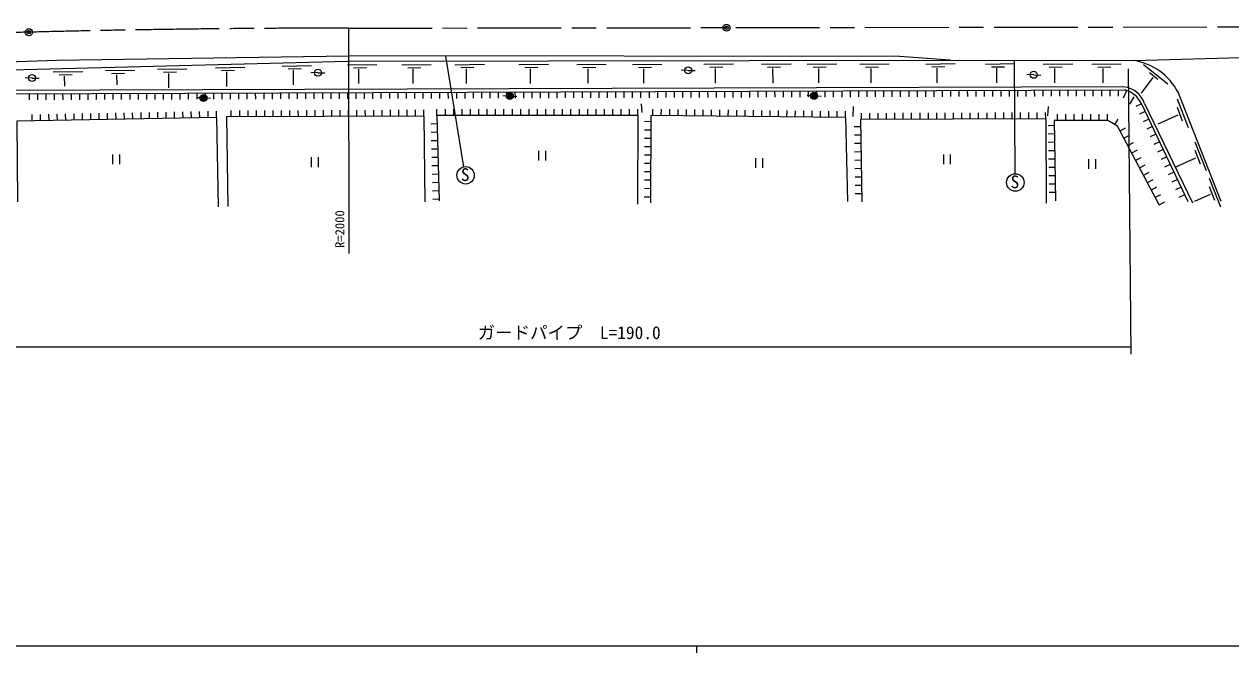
# Model space of a CAD drawing. Units: millimetres, scale not verified, with parts at other scales. Extents: x 40000 to 680000, y 20000 to 380000.
# Drawn here: x 171681 to 344557, y 204000 to 294080 of the extents above; entities that cross this region are included whole.
import ezdxf
from ezdxf.enums import TextEntityAlignment as Align

# ---------------------------------------------------------------- set-up
doc = ezdxf.new("R2010")
doc.units = ezdxf.units.MM
doc.header["$LTSCALE"] = 1000
doc.header["$PDMODE"] = 32
doc.header["$PDSIZE"] = 500
doc.linetypes.add('CHAIN', pattern=[18.5, 12, -1.5, 3.5, -1.5])
for name, color, linetype, lineweight in [('M-BGD', 7, 'Continuous', 25), ('M-BMK', 2, 'CHAIN', 13), ('M-BMK-SRVR', 3, 'Continuous', 25), ('M-STR-HTXT', 7, 'Continuous', 13), ('M-TTL-BAND', 7, 'Continuous', 25)]:
    doc.layers.add(name, color=color, linetype=linetype, lineweight=lineweight)
doc.styles.add('ＭＳ ゴシック', font='')
doc.styles.get('ＭＳ ゴシック').set_extended_font_data('MS Gothic')

msp = doc.modelspace()

# ---------------------------------------------------------------- linework, layer by layer
at = {"layer": 'M-BGD'}
for p, q in [((218137, 293504), (218183, 261227)), ((144426, 286916), (218059, 288779)), ((157076, 288284), (176347, 288896)), ((176347, 288896), (218143, 289529)), ((218059, 288779), (304337, 288899)), ((297074, 289433), (218143, 289529)), ((232036, 289512), (234644, 273641)), ((304337, 288899), (297074, 289433)), ((304337, 288899), (330674, 288865)), ((313514, 288888), (313626, 272643)), ((330674, 288865), (347701, 289363)), ((175848, 287250), (180072, 287308)), ((183325, 287439), (187550, 287498)), ((184180, 287018), (186040, 287065)), ((190774, 287628), (194998, 287686)), ((191628, 287206), (193489, 287253)), ((192365, 287019), (192372, 284937)), ((199096, 287838), (203321, 287897)), ((199951, 287417), (201811, 287464)), ((200688, 287230), (200694, 285148)), ((208646, 288080), (212870, 288138)), ((209500, 287659), (211361, 287705)), ((210238, 287471), (210244, 285390)), ((213772, 287121), (212773, 287161)), ((213772, 287121), (214771, 287080)), ((217999, 288251), (222223, 288310)), ((218853, 287830), (220714, 287877)), ((219590, 287643), (219597, 285561)), ((225779, 288262), (230004, 288320)), ((226634, 287841), (228494, 287887)), ((227371, 287653), (227377, 285572)), ((233402, 288272), (237626, 288331)), ((234256, 287851), (236117, 287898)), ((234993, 287664), (235000, 285582)), ((242564, 288285), (246789, 288344)), ((243419, 287864), (245279, 287911)), ((244156, 287677), (244162, 285595)), ((250858, 288297), (255083, 288355)), ((251712, 287876), (253573, 287922)), ((252450, 287688), (252456, 285607)), ((258836, 288308), (263060, 288366)), ((259690, 287887), (261551, 287933)), ((260427, 287699), (260434, 285618)), ((266809, 287453), (265810, 287494)), ((266809, 287453), (267809, 287413)), ((269065, 288322), (273289, 288381)), ((269919, 287901), (271780, 287948)), ((270656, 287714), (270663, 285632)), ((277319, 288334), (281544, 288392)), ((278174, 287912), (280034, 287959)), ((278911, 287725), (278917, 285644)), ((283875, 288343), (288099, 288401)), ((284729, 287922), (286590, 287968)), ((285466, 287734), (285473, 285653)), ((291379, 288353), (295604, 288412)), ((292233, 287932), (294094, 287979)), ((292971, 287745), (292977, 285663)), ((300857, 288366), (305082, 288425)), ((301712, 287945), (303572, 287992)), ((302449, 287758), (302455, 285676)), ((309389, 288360), (313613, 288418)), ((310243, 287939), (312104, 287985)), ((310980, 287751), (310987, 285670)), ((317682, 288349), (321907, 288407)), ((318537, 287928), (320397, 287975)), ((319274, 287740), (319280, 285659)), ((324634, 288340), (328858, 288398)), ((325488, 287919), (327349, 287965)), ((326225, 287731), (326232, 285650)), ((332053, 288309), (335546, 285535)), ((332913, 287150), (334072, 286202)), ((172820, 286361), (171821, 286401)), ((172820, 286361), (173819, 286320)), ((176702, 286829), (178563, 286875)), ((177439, 286641), (177474, 285179)), ((184917, 286831), (184952, 285368)), ((316312, 286823), (315312, 286864)), ((316312, 286823), (317311, 286783)), ((333370, 286413), (331720, 284201)), ((140002, 284014), (329351, 284678)), ((329245, 285082), (140007, 284485)), ((172401, 284127), (172404, 283227)), ((173601, 284132), (173604, 283232)), ((174801, 284136), (174804, 283236)), ((176001, 284140), (176004, 283240)), ((177201, 284144), (177204, 283244)), ((178401, 284149), (178404, 283249)), ((179601, 284153), (179604, 283253)), ((180801, 284157), (180804, 283257)), ((182001, 284161), (182004, 283261)), ((183201, 284165), (183204, 283265)), ((184401, 284170), (184404, 283270)), ((185601, 284174), (185604, 283274)), ((186801, 284178), (186804, 283278)), ((188001, 284182), (188004, 283282)), ((189201, 284186), (189204, 283286)), ((190401, 284191), (190404, 283291)), ((191601, 284195), (191604, 283295)), ((192801, 284199), (192804, 283299)), ((194001, 284203), (194004, 283303)), ((195201, 284207), (195204, 283307)), ((197374, 283501), (196375, 283541)), ((196401, 284212), (196404, 283312)), ((197601, 284216), (197604, 283316)), ((198801, 284220), (198804, 283320)), ((200001, 284224), (200004, 283324)), ((201201, 284229), (201204, 283329)), ((202401, 284233), (202404, 283333)), ((203601, 284237), (203604, 283337)), ((204801, 284241), (204804, 283341)), ((206001, 284245), (206004, 283345)), ((207201, 284250), (207204, 283350)), ((208401, 284254), (208404, 283354)), ((209601, 284258), (209604, 283358)), ((210801, 284262), (210804, 283362)), ((212001, 284266), (212004, 283366)), ((213201, 284271), (213204, 283371)), ((214401, 284275), (214404, 283375)), ((215601, 284279), (215604, 283379)), ((216801, 284283), (216804, 283383)), ((218001, 284287), (218004, 283387)), ((219201, 284292), (219204, 283392)), ((220401, 284296), (220404, 283396)), ((221601, 284300), (221604, 283400)), ((222801, 284304), (222804, 283404)), ((224001, 284309), (224004, 283409)), ((225201, 284313), (225204, 283413)), ((226401, 284317), (226404, 283417)), ((227601, 284321), (227604, 283421)), ((228801, 284325), (228804, 283425)), ((230001, 284330), (230004, 283430)), ((231201, 284334), (231204, 283434)), ((232401, 284338), (232404, 283438)), ((233601, 284342), (233604, 283442)), ((234801, 284346), (234804, 283446)), ((236001, 284351), (236004, 283451)), ((237201, 284355), (237204, 283455)), ((238401, 284359), (238404, 283459)), ((239601, 284363), (239604, 283463)), ((241261, 283771), (240262, 283811)), ((240801, 284367), (240804, 283467)), ((241261, 283771), (242260, 283730)), ((242001, 284372), (242004, 283472)), ((243201, 284376), (243204, 283476)), ((244401, 284380), (244404, 283480)), ((245601, 284384), (245604, 283484)), ((246801, 284388), (246804, 283488)), ((248001, 284393), (248004, 283493)), ((249201, 284397), (249204, 283497)), ((250401, 284401), (250404, 283501)), ((251601, 284405), (251604, 283505)), ((252801, 284410), (252804, 283510)), ((254001, 284414), (254004, 283514)), ((255201, 284418), (255204, 283518)), ((256401, 284422), (256404, 283522)), ((257601, 284426), (257604, 283526)), ((258801, 284431), (258804, 283531)), ((260001, 284435), (260004, 283535)), ((261201, 284439), (261204, 283539)), ((262401, 284443), (262404, 283543)), ((263601, 284447), (263604, 283547)), ((264801, 284452), (264804, 283552)), ((266001, 284456), (266004, 283556)), ((267201, 284460), (267204, 283560)), ((268401, 284464), (268404, 283564)), ((269601, 284468), (269604, 283568)), ((270801, 284473), (270804, 283573)), ((272001, 284477), (272004, 283577)), ((273201, 284481), (273204, 283581)), ((274401, 284485), (274404, 283585)), ((275601, 284490), (275604, 283590)), ((276801, 284494), (276804, 283594)), ((278001, 284498), (278004, 283598)), ((279201, 284502), (279204, 283602)), ((280401, 284506), (280404, 283606)), ((281601, 284511), (281604, 283611)), ((282801, 284515), (282804, 283615)), ((284853, 283807), (283854, 283847)), ((284001, 284519), (284004, 283619)), ((284853, 283807), (285852, 283767)), ((285201, 284523), (285204, 283623)), ((286401, 284527), (286404, 283627)), ((287601, 284532), (287604, 283632)), ((288801, 284536), (288804, 283636)), ((290001, 284540), (290004, 283640)), ((291201, 284544), (291204, 283644)), ((292401, 284548), (292404, 283648)), ((293601, 284553), (293604, 283653)), ((294801, 284557), (294804, 283657)), ((296001, 284561), (296004, 283661)), ((297201, 284565), (297204, 283665)), ((298401, 284569), (298404, 283669)), ((299601, 284574), (299604, 283674)), ((300801, 284578), (300804, 283678)), ((302001, 284582), (302004, 283682)), ((303201, 284586), (303204, 283686)), ((304401, 284591), (304404, 283691)), ((305601, 284595), (305604, 283695)), ((306800, 284599), (306804, 283699)), ((308000, 284603), (308004, 283703)), ((309200, 284607), (309204, 283707)), ((310400, 284612), (310404, 283712)), ((311600, 284616), (311604, 283716)), ((312800, 284620), (312804, 283720)), ((314000, 284624), (314004, 283724)), ((315200, 284628), (315204, 283728)), ((316400, 284633), (316404, 283733)), ((317600, 284637), (317604, 283737)), ((318800, 284641), (318804, 283741)), ((320000, 284645), (320004, 283745)), ((321200, 284649), (321204, 283749)), ((322400, 284654), (322404, 283754)), ((323600, 284658), (323604, 283758)), ((324800, 284662), (324804, 283762)), ((326000, 284666), (326004, 283766)), ((327200, 284671), (327204, 283771)), ((328400, 284675), (328404, 283775)), ((329512, 284317), (329114, 283486)), ((329570, 284457), (329512, 284317)), ((330659, 283661), (330015, 282608)), ((343174, 268691), (336985, 284310)), ((197374, 283501), (198374, 283461)), ((226563, 280888), (226559, 281788)), ((227763, 280892), (227759, 281792)), ((228963, 280897), (228959, 281797)), ((230823, 280976), (230823, 281876)), ((232023, 280977), (232023, 281877)), ((233223, 280978), (233223, 281878)), ((234423, 280979), (234423, 281879)), ((235623, 280980), (235622, 281880)), ((236823, 280982), (236822, 281882)), ((238023, 280983), (238022, 281883)), ((239223, 280984), (239222, 281884)), ((240423, 280985), (240422, 281885)), ((241623, 280986), (241622, 281886)), ((242823, 280987), (242822, 281887)), ((244023, 280988), (244022, 281888)), ((245223, 280990), (245222, 281890)), ((246423, 280991), (246422, 281891)), ((247623, 280992), (247622, 281892)), ((248823, 280993), (248822, 281893)), ((250023, 280994), (250022, 281894)), ((251223, 280995), (251222, 281895)), ((252423, 280996), (252422, 281896)), ((253623, 280998), (253622, 281898)), ((254823, 280999), (254822, 281899)), ((256023, 281000), (256022, 281900)), ((257223, 281001), (257222, 281901)), ((258423, 281002), (258422, 281902)), ((259623, 281003), (259622, 281903)), ((260058, 282675), (260163, 281429)), ((261760, 281007), (261771, 281907)), ((262960, 280993), (262971, 281893)), ((264160, 280979), (264171, 281879)), ((265360, 280966), (265371, 281866)), ((266560, 280952), (266570, 281852)), ((267760, 280938), (267770, 281838)), ((268960, 280924), (268970, 281824)), ((270160, 280910), (270170, 281810)), ((271360, 280897), (271370, 281797)), ((290428, 282272), (290404, 280833)), ((318377, 282301), (318307, 280932)), ((331768, 282646), (330954, 282261)), ((331768, 282646), (338407, 268645)), ((332177, 282728), (339061, 268491)), ((336845, 283376), (338443, 279251)), ((336845, 282183), (337600, 280217)), ((172847, 280230), (172831, 281129)), ((174047, 280251), (174031, 281151)), ((175247, 280273), (175230, 281173)), ((176447, 280295), (176430, 281195)), ((177646, 280317), (177630, 281217)), ((178846, 280339), (178830, 281238)), ((180046, 280360), (180030, 281260)), ((181246, 280382), (181229, 281282)), ((182446, 280404), (182429, 281304)), ((183645, 280426), (183629, 281326)), ((184845, 280448), (184829, 281348)), ((186045, 280469), (186029, 281369)), ((187245, 280491), (187228, 281391)), ((188445, 280513), (188428, 281413)), ((189644, 280535), (189628, 281435)), ((190844, 280557), (190828, 281457)), ((192044, 280578), (192028, 281478)), ((193244, 280600), (193227, 281500)), ((194444, 280622), (194427, 281522)), ((195643, 280644), (195627, 281544)), ((196843, 280666), (196827, 281566)), ((198043, 280688), (198027, 281587)), ((199243, 280709), (199226, 281609)), ((199243, 280709), (199474, 267921)), ((228963, 280897), (200665, 280788)), ((200665, 280788), (200856, 267961)), ((201363, 280791), (201359, 281691)), ((202563, 280796), (202559, 281696)), ((203763, 280800), (203759, 281700)), ((204963, 280805), (204959, 281705)), ((206163, 280809), (206159, 281709)), ((207363, 280814), (207359, 281714)), ((208563, 280819), (208559, 281719)), ((209763, 280823), (209759, 281723)), ((210963, 280828), (210959, 281728)), ((212163, 280832), (212159, 281732)), ((213363, 280837), (213359, 281737)), ((214563, 280842), (214559, 281742)), ((215763, 280846), (215759, 281746)), ((216963, 280851), (216959, 281751)), ((218163, 280855), (218159, 281755)), ((219363, 280860), (219359, 281760)), ((220563, 280865), (220559, 281765)), ((221763, 280869), (221759, 281769)), ((222963, 280874), (222959, 281774)), ((224163, 280879), (224159, 281778)), ((225363, 280883), (225359, 281783)), ((228963, 280897), (229095, 268632)), ((259623, 281003), (259558, 268299)), ((261464, 280104), (260564, 280107)), ((272560, 280883), (272570, 281783)), ((273760, 280869), (273770, 281769)), ((274960, 280855), (274970, 281755)), ((276159, 280841), (276170, 281741)), ((277359, 280828), (277370, 281727)), ((278559, 280814), (278570, 281714)), ((279759, 280800), (279770, 281700)), ((280959, 280786), (280970, 281686)), ((282159, 280772), (282169, 281672)), ((283359, 280758), (283369, 281658)), ((284559, 280745), (284569, 281645)), ((285759, 280731), (285769, 281631)), ((286959, 280717), (286969, 281617)), ((288159, 280703), (288169, 281603)), ((289359, 280689), (289369, 281589)), ((289359, 280689), (289635, 268692)), ((291626, 280433), (291623, 281333)), ((292826, 280437), (292823, 281337)), ((294026, 280441), (294023, 281341)), ((295226, 280445), (295223, 281345)), ((296426, 280450), (296423, 281350)), ((297626, 280454), (297623, 281354)), ((298826, 280458), (298823, 281358)), ((300026, 280462), (300023, 281362)), ((301226, 280466), (301223, 281366)), ((302426, 280470), (302423, 281370)), ((303626, 280474), (303623, 281374)), ((304826, 280478), (304823, 281378)), ((306026, 280482), (306023, 281382)), ((307226, 280486), (307223, 281386)), ((308426, 280490), (308423, 281390)), ((309626, 280494), (309623, 281394)), ((310826, 280498), (310823, 281398)), ((312026, 280502), (312023, 281402)), ((313226, 280506), (313223, 281406)), ((314426, 280510), (314423, 281410)), ((315626, 280514), (315623, 281414)), ((316826, 280518), (316823, 281418)), ((318026, 280522), (318023, 281422)), ((318026, 280522), (318120, 268436)), ((319704, 280296), (319704, 281196)), ((320904, 280296), (320904, 281196)), ((322104, 280296), (322104, 281196)), ((323304, 280296), (323304, 281196)), ((324504, 280296), (324504, 281196)), ((325704, 280296), (325704, 281196)), ((326904, 280296), (326904, 281196)), ((327940, 279704), (328403, 280475)), ((332282, 281562), (331468, 281176)), ((332796, 280478), (331983, 280092)), ((336951, 281042), (334072, 279725)), ((230850, 279781), (229950, 279757)), ((230881, 278581), (229981, 278558)), ((261460, 278904), (260560, 278907)), ((291503, 279373), (290603, 279359)), ((319265, 279548), (318365, 279532)), ((319285, 278348), (318386, 278332)), ((328682, 278814), (329477, 279235)), ((333310, 279393), (332497, 279008)), ((230912, 277381), (230012, 277358)), ((261457, 277704), (260557, 277707)), ((291522, 278173), (290622, 278159)), ((291540, 276973), (290641, 276959)), ((319306, 277148), (318406, 277132)), ((329243, 277753), (330039, 278175)), ((329805, 276693), (330600, 277114)), ((333824, 278309), (333011, 277924)), ((334338, 277225), (333525, 276839)), ((339404, 277229), (341002, 273104)), ((184341, 275404), (184341, 274004)), ((185391, 274004), (185391, 275404)), ((212800, 275004), (212800, 273604)), ((213850, 273604), (213850, 275004)), ((230943, 276182), (230043, 276159)), ((230974, 274982), (230074, 274959)), ((245381, 275937), (245381, 274537)), ((246431, 274537), (246431, 275937)), ((261449, 275304), (260549, 275307)), ((261453, 276504), (260553, 276507)), ((291559, 275773), (290659, 275759)), ((303365, 275404), (303365, 274004)), ((304415, 274004), (304415, 275404)), ((319326, 275948), (318427, 275933)), ((330367, 275633), (331162, 276054)), ((330929, 274572), (331724, 274994)), ((334852, 276141), (334039, 275755)), ((335367, 275056), (334553, 274671)), ((339510, 274894), (336631, 273578)), ((339404, 276035), (340159, 274069)), ((231005, 273783), (230106, 273759)), ((261445, 274104), (260545, 274107)), ((276439, 274870), (276439, 273470)), ((277489, 273470), (277489, 274870)), ((291578, 274574), (290678, 274559)), ((291597, 273374), (290697, 273360)), ((319347, 274748), (318447, 274733)), ((319368, 273548), (318468, 273533)), ((324159, 274737), (324159, 273337)), ((325209, 273337), (325209, 274737)), ((331491, 273512), (332286, 273933)), ((335881, 273972), (335068, 273586)), ((231036, 272583), (230137, 272560)), ((261438, 271704), (260538, 271707)), ((261441, 272904), (260541, 272907)), ((291615, 272174), (290715, 272160)), ((319388, 272349), (318488, 272333)), ((332052, 272452), (332848, 272873)), ((332614, 271391), (333409, 271813)), ((336395, 272888), (335582, 272502)), ((336909, 271804), (336096, 271418)), ((341471, 272012), (343069, 267887)), ((231067, 271384), (230168, 271360)), ((231098, 270184), (230199, 270161)), ((261434, 270504), (260534, 270507)), ((291634, 270974), (290734, 270960)), ((291653, 269774), (290753, 269760)), ((319409, 271149), (318509, 271133)), ((319429, 269949), (318529, 269934)), ((333176, 270331), (333971, 270752)), ((333738, 269271), (334533, 269692)), ((337423, 270719), (336610, 270334)), ((341471, 270819), (342226, 268853)), ((231129, 268984), (230230, 268961)), ((261430, 269304), (260530, 269307)), ((334300, 268210), (335095, 268631)), ((337937, 269635), (337124, 269249)), ((341577, 269678), (339349, 268659))]:
    msp.add_line(p, q, dxfattribs=at)
for points in [[(199243, 280709), (170629, 280189), (170708, 268617)], [(259623, 281003), (230819, 280976), (231135, 268772)], [(289359, 280689), (261467, 281010), (261428, 268491)], [(318026, 280522), (291486, 280433), (291671, 268624)], [(334300, 268210), (328336, 279466), (326954, 280296), (319252, 280296), (319450, 268763)]]:
    msp.add_lwpolyline(points, dxfattribs=at)
for centre, radius in [((213772, 287121), 500), ((266809, 287453), 500), ((316312, 286823), 500), ((172820, 286361), 500), ((197374, 283501), 500), ((197374, 283501), 400), ((197374, 283501), 300), ((197374, 283501), 200), ((197374, 283501), 100), ((197374, 283501), 20), ((241261, 283771), 500), ((241261, 283771), 400), ((241261, 283771), 300), ((241261, 283771), 200), ((241261, 283771), 100), ((241261, 283771), 20), ((284853, 283807), 500), ((284853, 283807), 400), ((284853, 283807), 300), ((284853, 283807), 200), ((284853, 283807), 100), ((284853, 283807), 20), ((234926, 272424), 1250), ((313677, 271394), 1250)]:
    msp.add_circle(centre, radius, dxfattribs=at)
for centre, radius, start, end in [((329315, 280332), 8641, 27.4116, 80.94645), ((328857, 281595), 3508, 18.84115, 83.64285), ((328283, 280954), 3874, 25.89752, 73.99513)]:
    msp.add_arc(centre, radius, start, end, dxfattribs=at)
for p in [(197374, 283501), (241261, 283771), (284853, 283807)]:
    msp.add_point(p, dxfattribs=at)
at = {"layer": 'M-BMK'}
msp.add_line((218137, 293504), (372066, 293719), dxfattribs=at)
for centre, radius, start, end in [((205009, -1189825), 1483108, 91.26136, 93.95747), ((217620, -1470001), 1763505, 89.98318, 91.4706)]:
    msp.add_arc(centre, radius, start, end, dxfattribs=at)
at = {"layer": 'M-BMK-SRVR'}
for centre in [(272301, 293580), (172361, 292923)]:
    msp.add_circle(centre, 500, dxfattribs=at)
for p in [(172361, 292923), (272301, 293580)]:
    msp.add_point(p, dxfattribs=at)
at = {"layer": 'M-STR-HTXT'}
for p, q in [((329863, 287696), (330221, 246797)), ((144606, 247867), (330212, 247867))]:
    msp.add_line(p, q, dxfattribs=at)
at = {"layer": 'M-TTL-BAND'}
for p, q in [((40000, 205000), (579000, 205000)), ((268000, 205000), (268000, 204000))]:
    msp.add_line(p, q, dxfattribs=at)

# ---------------------------------------------------------------- texts
at = {"layer": 'M-BGD', "style": 'ＭＳ ゴシック'}
for p in [(234248, 271050), (312999, 270020)]:
    msp.add_text('S', height=1833, dxfattribs=at).set_placement(p, align=Align.BOTTOM_LEFT)
msp.add_text('R=2000', height=1320, rotation=90.08, dxfattribs=at).set_placement((217959, 262023), align=Align.BOTTOM_LEFT)
at = {"layer": 'M-STR-HTXT', "style": 'ＭＳ ゴシック'}
msp.add_text('ガードパイプ  L=190.0', height=1833, dxfattribs=at).set_placement((236654, 248412), align=Align.BOTTOM_LEFT)

doc.saveas('drawing.dxf')
